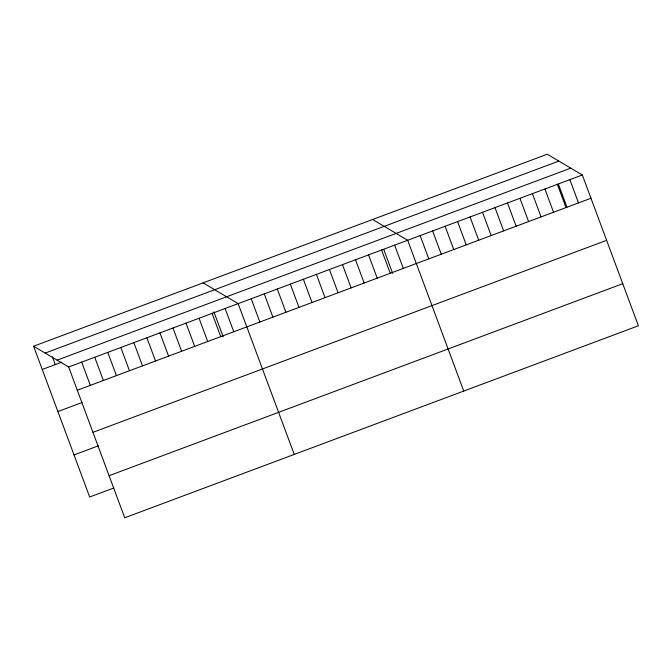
<?xml version="1.0" encoding="UTF-8"?>
<svg xmlns="http://www.w3.org/2000/svg" width="672" height="672" viewBox="0 0 672 672"><rect width="100%" height="100%" fill="white"/><g stroke="black" fill="none" stroke-linecap="round" stroke-linejoin="round"><path stroke-width="1.01" d="M33.6 346.223L547.268 154.224L582.322 174.997L638.4 325.777L124.732 517.776L68.662 366.996L33.6 346.223L89.678 497.003L113.887 487.956M45.167 353.077L558.835 161.078M57.086 360.142L570.755 168.143M42.244 369.474L61.807 362.166M68.662 366.996L582.322 174.997M77.305 390.247L590.974 198.248M57.901 411.558L82.11 402.511M92.954 432.331L606.623 240.332M74.021 454.919L98.238 445.864M109.082 475.692L622.751 283.693M372.624 219.5L407.677 240.274L463.756 391.054M203.112 282.862L238.165 303.635L294.244 454.415M569.848 179.659L578.5 202.91M558.407 184.162L566.941 207.119M557.374 184.321L566.026 207.572M544.9 188.983L553.552 212.234M532.426 193.645L541.069 216.896M519.952 198.307L528.595 221.558M507.478 202.978L516.121 226.22M495.004 207.64L503.647 230.882M482.53 212.302L491.173 235.544M470.056 216.964L478.699 240.215M457.582 221.626L466.225 244.877M445.099 226.288L453.751 249.539M432.625 230.95L441.277 254.201M420.151 235.612L428.803 258.863M394.64 245.154L403.284 268.397M383.754 249.446L392.65 273.361M381.604 250.026L390.247 273.277M368.558 254.898L377.21 278.149M355.522 259.77L364.165 283.021M342.485 264.65L351.128 287.893M329.44 269.522L338.092 292.774M316.403 274.394L325.046 297.646M303.366 279.266L312.01 302.518M290.329 284.147L298.973 307.39M277.284 289.019L285.936 312.262M264.247 293.891L272.891 317.142M251.21 298.763L259.854 322.014M225.128 308.515L233.772 331.758M213.889 311.85L223.138 336.722M212.092 313.387L220.735 336.638M199.055 318.259L207.698 341.51M186.01 323.131L194.662 346.382M172.973 328.012L181.616 351.254M159.936 332.884L168.58 356.135M146.891 337.756L155.543 361.007M133.854 342.628L142.498 365.879M120.817 347.508L129.461 370.751M107.78 352.38L116.424 375.623M94.735 357.252L103.387 380.503M81.698 362.124L90.342 385.375M52.399 356.849L55.289 364.602"/></g></svg>
